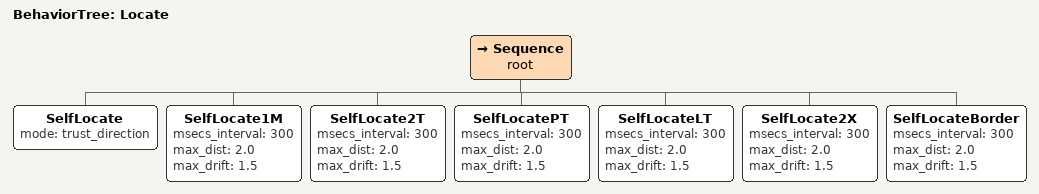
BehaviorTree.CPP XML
<!-- 摄像头跟踪球 -->

<root BTCPP_format="4" >
  <BehaviorTree ID="Locate">
     <Sequence name="root">
        <SelfLocate mode="trust_direction" />
        <SelfLocate1M msecs_interval="300" max_dist="2.0" max_drift="1.5" />
        <!--继上一行：msecs_interval: 自定位的时间间隔，单位为毫秒；max_dist: 最大允许的位置误差，单位为米；max_drift: 最大允许的漂移距离，单位为米-->
        <SelfLocate2T msecs_interval="300" max_dist="2.0" max_drift="1.5" />
        <SelfLocatePT msecs_interval="300" max_dist="2.0" max_drift="1.5" />
        <SelfLocateLT msecs_interval="300" max_dist="2.0" max_drift="1.5" />
        <SelfLocate2X msecs_interval="300" max_dist="2.0" max_drift="1.5" />
        <SelfLocateBorder msecs_interval="300" max_dist="2.0" max_drift="1.5"/>
     </Sequence>
  </BehaviorTree>
</root>
